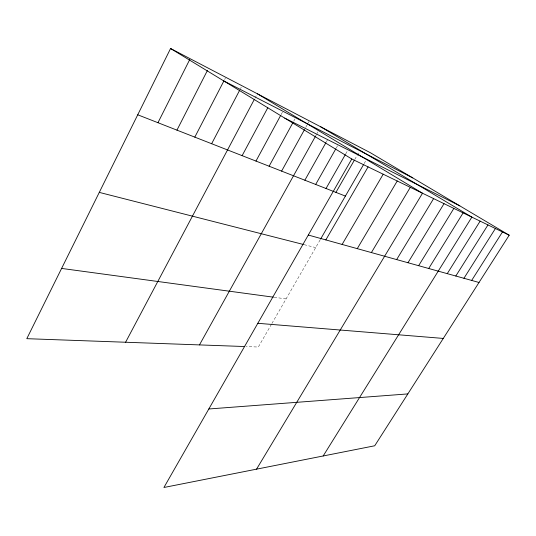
<?xml version="1.0" encoding="UTF-8"?>
<svg xmlns="http://www.w3.org/2000/svg" width="536" height="536" viewBox="0 0 536 536"><rect width="100%" height="100%" fill="white"/><g stroke="black" fill="none" stroke-linecap="round" stroke-linejoin="round"><path stroke-width="0.4" stroke-dasharray="2.68 2.01" d="M224.624 79.516L225.388 78.042M240.47 88.701L241.24 87.234M254.969 98.189L256.536 95.234M281.139 114.563L282.713 111.656M293.735 121.156L294.927 118.972M305.701 127.427L307.704 123.783M308.106 123.059L308.91 121.598M315.449 136.325L316.669 134.134M317.078 133.404L317.888 131.943M326.337 141.899L328.367 138.281M336.226 148.09L337.868 145.182M345.727 153.892L347.368 151.005M354.785 159.46L359.294 151.588M271.504 324.186L258.332 347.027L245.924 346.584M271.906 323.489L320.166 239.82M364.145 163.567L365.813 160.679M274.151 297.272L286.09 298.894M304.133 244.657L315.677 247.605"/><path stroke-width="0.8" d="M509.2 235.21L351.79 158.998L163.922 487.485L374.718 445.778L509.2 235.21L370.396 152.733L170.575 48.515L26.8 338.678L244.315 346.524M157.959 122.711L189.784 59.469M176.947 130.141L207.378 70.538M194.809 137.136L223.86 80.996M211.64 143.722L239.699 90.169M125.591 342.243L254.185 99.669M242.125 155.654L267.812 107.723M255.967 161.075L280.743 115.294M269.112 166.22L292.944 122.61M281.608 171.118L304.495 129.612M199.466 344.909L315.449 136.325M304.857 180.217L325.935 142.623M315.684 184.451L335.817 148.82M326.029 188.505L345.318 154.609M335.925 192.377L354.37 160.177M320.575 239.116L363.73 164.291M325.841 239.914L368.091 166.897M342.115 244.436L383.2 174.207M357.264 248.644L397.23 181M371.394 252.57L410.301 187.332M256.543 469.161L422.509 193.241L257.32 93.753M396.647 259.585L433.611 198.615M407.97 262.734L444.036 203.66M418.636 265.695L453.851 208.417M428.706 268.496L463.111 212.899M323.168 455.982L471.854 217.127L320.729 126.824M447.252 273.648L480.129 221.134M455.808 276.027L487.968 224.932M463.935 278.285L495.405 228.53M471.66 280.429L502.473 231.954M208.819 408.988L407.842 393.913M257.823 323.302L443.279 338.43M61.613 268.422L273.373 297.172M99.287 192.391L303.336 244.456M308.3 235.043L479.017 282.472M137.739 114.791L345.392 196.082M284.716 118.108L459.794 205.851M223.525 80.795L412.74 177.892M170.575 48.515L351.79 158.998"/></g></svg>
